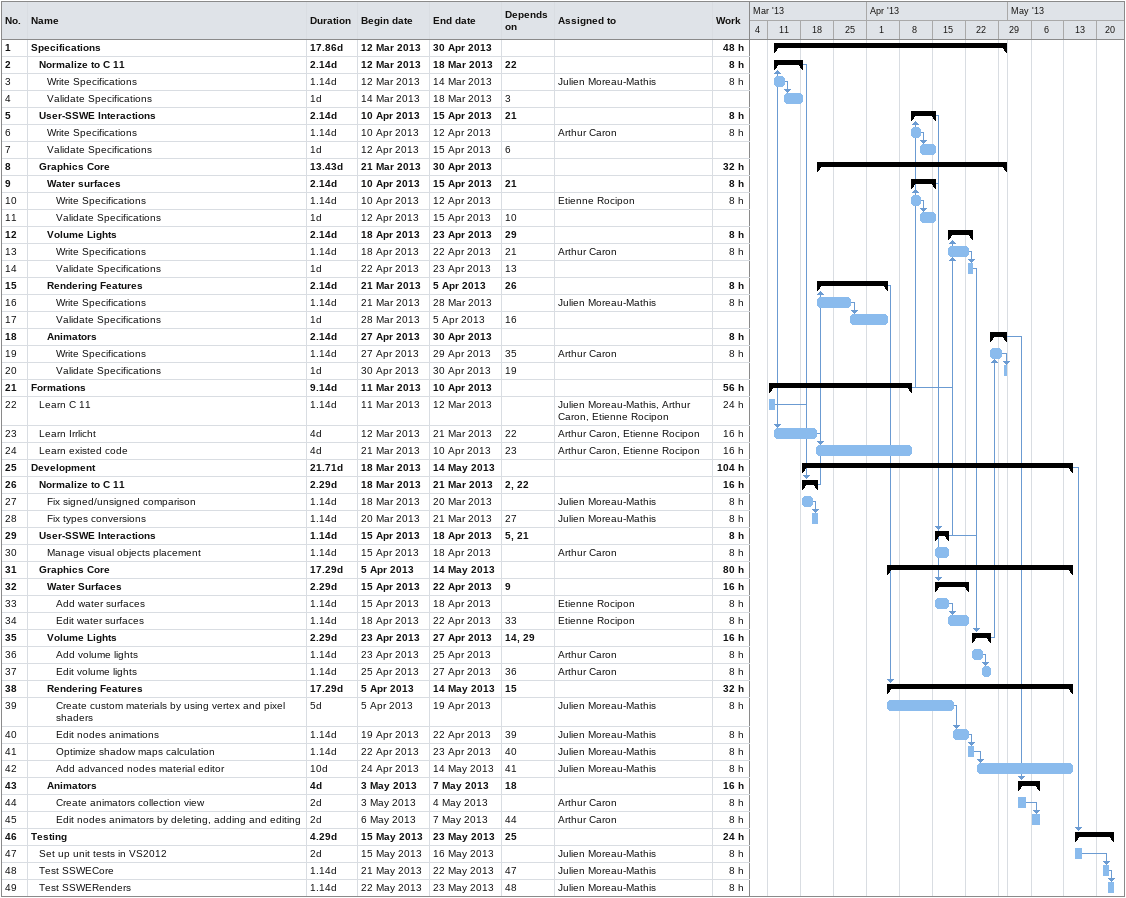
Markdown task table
| ID | Level | Task | Duration | Start | Finish | Predecessors | Resources | Work (h) |
|---|---|---|---|---|---|---|---|---|
| 1 | 1 | **Specifications** | 17.86d | 2013-03-12 | 2013-04-30 |  |  | 48 |
| 2 | 2 | **Normalize to C 11** | 2.14d | 2013-03-12 | 2013-03-18 | 22 |  | 8 |
| 3 | 3 | Write Specifications | 1.14d | 2013-03-12 | 2013-03-14 |  | Julien Moreau-Mathis | 8 |
| 4 | 3 | Validate Specifications | 1d | 2013-03-14 | 2013-03-18 | 3 |  |  |
| 5 | 2 | **User-SSWE Interactions** | 2.14d | 2013-04-10 | 2013-04-15 | 21 |  | 8 |
| 6 | 3 | Write Specifications | 1.14d | 2013-04-10 | 2013-04-12 |  | Arthur Caron | 8 |
| 7 | 3 | Validate Specifications | 1d | 2013-04-12 | 2013-04-15 | 6 |  |  |
| 8 | 2 | **Graphics Core** | 13.43d | 2013-03-21 | 2013-04-30 |  |  | 32 |
| 9 | 3 | **Water surfaces** | 2.14d | 2013-04-10 | 2013-04-15 | 21 |  | 8 |
| 10 | 4 | Write Specifications | 1.14d | 2013-04-10 | 2013-04-12 |  | Etienne Rocipon | 8 |
| 11 | 4 | Validate Specifications | 1d | 2013-04-12 | 2013-04-15 | 10 |  |  |
| 12 | 3 | **Volume Lights** | 2.14d | 2013-04-18 | 2013-04-23 | 29 |  | 8 |
| 13 | 4 | Write Specifications | 1.14d | 2013-04-18 | 2013-04-22 | 21 | Arthur Caron | 8 |
| 14 | 4 | Validate Specifications | 1d | 2013-04-22 | 2013-04-23 | 13 |  |  |
| 15 | 3 | **Rendering Features** | 2.14d | 2013-03-21 | 2013-04-05 | 26 |  | 8 |
| 16 | 4 | Write Specifications | 1.14d | 2013-03-21 | 2013-03-28 |  | Julien Moreau-Mathis | 8 |
| 17 | 4 | Validate Specifications | 1d | 2013-03-28 | 2013-04-05 | 16 |  |  |
| 18 | 3 | **Animators** | 2.14d | 2013-04-27 | 2013-04-30 |  |  | 8 |
| 19 | 4 | Write Specifications | 1.14d | 2013-04-27 | 2013-04-29 | 35 | Arthur Caron | 8 |
| 20 | 4 | Validate Specifications | 1d | 2013-04-30 | 2013-04-30 | 19 |  |  |
| 21 | 1 | **Formations** | 9.14d | 2013-03-11 | 2013-04-10 |  |  | 56 |
| 22 | 2 | Learn C 11 | 1.14d | 2013-03-11 | 2013-03-12 |  | Julien Moreau-Mathis, Arthur Caron, Etienne Rocipon | 24 |
| 23 | 2 | Learn Irrlicht | 4d | 2013-03-12 | 2013-03-21 | 22 | Arthur Caron, Etienne Rocipon | 16 |
| 24 | 2 | Learn existed code | 4d | 2013-03-21 | 2013-04-10 | 23 | Arthur Caron, Etienne Rocipon | 16 |
| 25 | 1 | **Development** | 21.71d | 2013-03-18 | 2013-05-14 |  |  | 104 |
| 26 | 2 | **Normalize to C 11** | 2.29d | 2013-03-18 | 2013-03-21 | 2, 22 |  | 16 |
| 27 | 3 | Fix signed/unsigned comparison | 1.14d | 2013-03-18 | 2013-03-20 |  | Julien Moreau-Mathis | 8 |
| 28 | 3 | Fix types conversions | 1.14d | 2013-03-20 | 2013-03-21 | 27 | Julien Moreau-Mathis | 8 |
| 29 | 2 | **User-SSWE Interactions** | 1.14d | 2013-04-15 | 2013-04-18 | 5, 21 |  | 8 |
| 30 | 3 | Manage visual objects placement | 1.14d | 2013-04-15 | 2013-04-18 |  | Arthur Caron | 8 |
| 31 | 2 | **Graphics Core** | 17.29d | 2013-04-05 | 2013-05-14 |  |  | 80 |
| 32 | 3 | **Water Surfaces** | 2.29d | 2013-04-15 | 2013-04-22 | 9 |  | 16 |
| 33 | 4 | Add water surfaces | 1.14d | 2013-04-15 | 2013-04-18 |  | Etienne Rocipon | 8 |
| 34 | 4 | Edit water surfaces | 1.14d | 2013-04-18 | 2013-04-22 | 33 | Etienne Rocipon | 8 |
| 35 | 3 | **Volume Lights** | 2.29d | 2013-04-23 | 2013-04-27 | 14, 29 |  | 16 |
| 36 | 4 | Add volume lights | 1.14d | 2013-04-23 | 2013-04-25 |  | Arthur Caron | 8 |
| 37 | 4 | Edit volume lights | 1.14d | 2013-04-25 | 2013-04-27 | 36 | Arthur Caron | 8 |
| 38 | 3 | **Rendering Features** | 17.29d | 2013-04-05 | 2013-05-14 | 15 |  | 32 |
| 39 | 4 | Create custom materials by using vertex and pixel shaders | 5d | 2013-04-05 | 2013-04-19 |  | Julien Moreau-Mathis | 8 |
| 40 | 4 | Edit nodes animations | 1.14d | 2013-04-19 | 2013-04-22 | 39 | Julien Moreau-Mathis | 8 |
| 41 | 4 | Optimize shadow maps calculation | 1.14d | 2013-04-22 | 2013-04-23 | 40 | Julien Moreau-Mathis | 8 |
| 42 | 4 | Add advanced nodes material editor | 10d | 2013-04-24 | 2013-05-14 | 41 | Julien Moreau-Mathis | 8 |
| 43 | 3 | **Animators** | 4d | 2013-05-03 | 2013-05-07 | 18 |  | 16 |
| 44 | 4 | Create animators collection view | 2d | 2013-05-03 | 2013-05-04 |  | Arthur Caron | 8 |
| 45 | 4 | Edit nodes animators by deleting, adding and editing | 2d | 2013-05-06 | 2013-05-07 | 44 | Arthur Caron | 8 |
| 46 | 1 | **Testing** | 4.29d | 2013-05-15 | 2013-05-23 | 25 |  | 24 |
| 47 | 2 | Set up unit tests in VS2012 | 2d | 2013-05-15 | 2013-05-16 |  | Julien Moreau-Mathis | 8 |
| 48 | 2 | Test SSWECore | 1.14d | 2013-05-21 | 2013-05-22 | 47 | Julien Moreau-Mathis | 8 |
| 49 | 2 | Test SSWERenders | 1.14d | 2013-05-22 | 2013-05-23 | 48 | Julien Moreau-Mathis | 8 |
